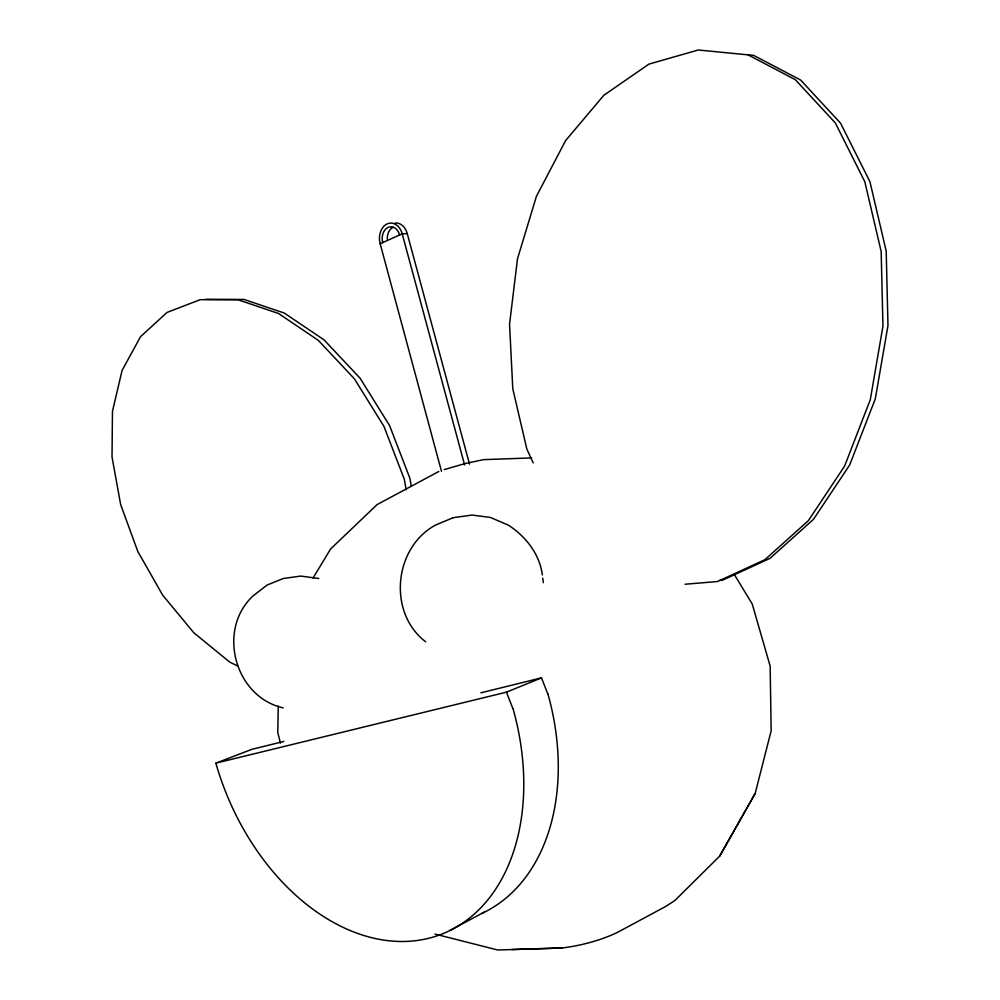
<?xml version="1.0" encoding="UTF-8"?>
<svg xmlns="http://www.w3.org/2000/svg" width="1000" height="1000" viewBox="0 0 1000 1000"><rect width="100%" height="100%" fill="white"/><g stroke="black" fill="none" stroke-linecap="round" stroke-linejoin="round"><path stroke-width="1.5" d="M278.263 706.025L277.787 732.55L280.45 743.15M435.025 934.075L497.713 950L562.112 947.987C581 945.588 599.763 940.713 617.038 932.613L665.575 906.525L674.938 900.45L719.675 856.137L755.175 793.462L771.162 730.763L770.15 666.087L752.225 603.975L734.65 575.05M719.675 856.137L755.175 793.462M453.162 517.737L453.425 517.75M313.05 577.975L330.625 548.962L377.05 504.625L438.862 471.463M450.1 930.325L484.412 912.05M441.475 471.262L380.163 243.75L402.2 233.775L407.262 233.637L469.513 464.15M283.825 741.438L251.988 749.287L215.912 763.138L506.463 692.163L541.487 677.862L547.788 693.938M452.713 517.888L435.4 525.112C393.675 547.925 387.612 612.837 425.688 641.8M318.788 578.5L300.75 576.075L283.375 578.488L267.175 585.013L252.9 596.038C216.688 629.963 234.713 696.925 283.175 707.887M444.237 469.575L465.35 463.488L483.537 459.65L531.613 457.912M480.863 692.825L541.487 677.862M453.75 517.6L472.113 515.062L490.412 517.45L508.275 525.1C525.65 536.213 539.675 554.138 542.337 574.95M719.625 580.363L722.712 580.1L770.037 558.337L813.487 519.338L849.65 465.012L875.312 398.812L887.975 325.55L886.2 251.1L869.925 181.675L840.512 123.088L800.588 80L753.688 55.4L698.238 50L648.938 64.112L603.812 95.3L565.625 140.575L536.4 196.363L517.475 258.863L509.55 324.25L512.788 388.825L526.85 449.075L533.2 462.925M685.075 584.237L717.513 581.525L764.9 559.712L808.413 520.6L844.613 466.1L870.3 399.663L882.962 326.138L881.15 251.412L864.812 181.725L835.325 122.925L795.312 79.675L748.312 54.988M511.737 949.55L562.112 947.987M206 299.3L243.962 299.425L284.237 313.038L323.975 339.8L360.087 378.2L389.588 425.588L409.913 478.325L411.262 486.025M238.012 666.137L229.75 662.113L193.85 632.8L162.65 595.112L137.825 551.5L120.65 504.562L112.025 456.962L112.463 411.375L122.075 370.438L140.538 336.688L167.025 312.438L200.212 299.675L238.175 299.812L278.488 313.475L318.263 340.312L354.412 378.837L383.95 426.375L404.325 479.275L406.163 489.787M506.463 692.163L512.875 708.587M464.6 464.963L402.2 233.775A15.7 11.725 87.5 0 0 387.163 223.888A15.7 11.725 87.5 0 0 380.163 243.75M542.737 578.05L543.35 582.688M395.188 223A15.662 11.712 87.6 0 1 407.262 233.637M387.3 239.375A11.975 8.963 87.6 0 1 393.137 227.288M382.725 242.587A12.012 8.963 87.5 0 1 388.088 227.4A12.012 8.963 87.5 0 1 399.588 234.963M547.913 693.913A209.1 149.275 68.7 0 1 481.737 913.462M513.013 708.562A213.287 149.713 68.8 0 1 422.325 939.663A213.287 149.713 68.8 0 1 215.85 763.15"/></g></svg>
